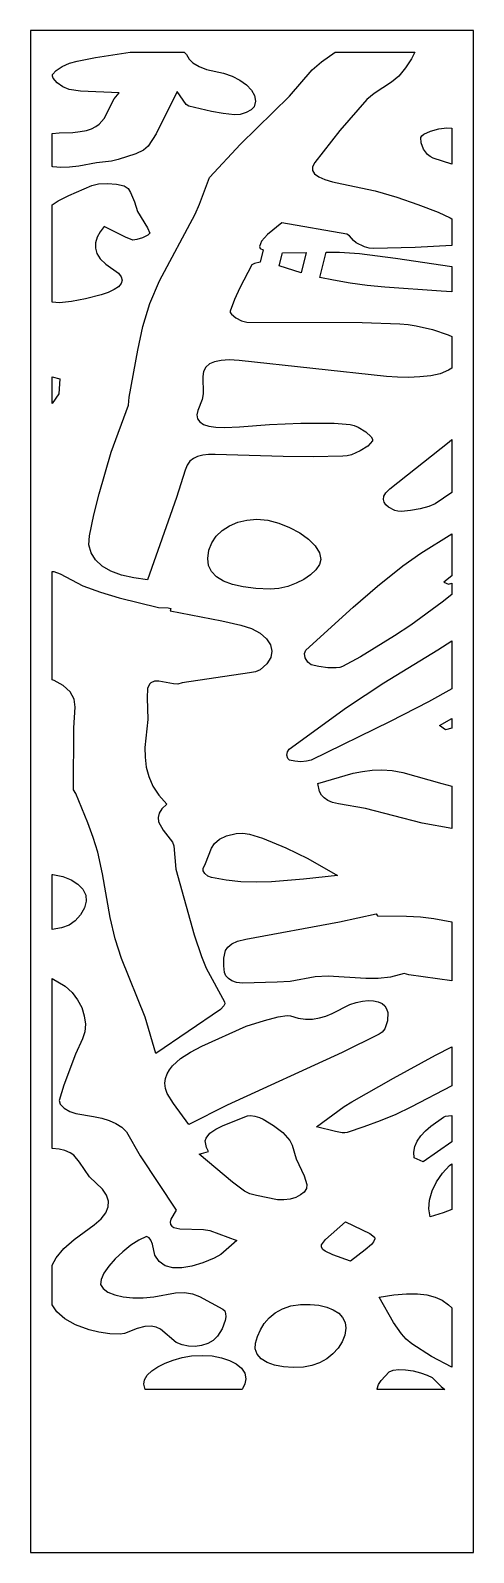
# Model space of a CAD drawing. Extents: x 0 to 408, y 0 to 1400.
import ezdxf

# ---------------------------------------------------------------- set-up
doc = ezdxf.new("R2010")
doc.units = 0
doc.layers.add('CUT', color=1, linetype='Continuous')
doc.layers.add('OUTLINE', color=7, linetype='Continuous')

msp = doc.modelspace()

# ---------------------------------------------------------------- linework, layer by layer
at = {"layer": 'CUT'}
for points in [[(162.15, 1364.22), (177.7, 1360.74), (185.74, 1357.9), (192.91, 1354.24), (198.93, 1349.95), (203.53, 1345.18), (206.42, 1340.11), (207.35, 1334.91), (206.01, 1329.74), (203.27, 1327.06), (198.5, 1324.56), (192.99, 1322.79), (188.04, 1322.31), (177.31, 1323.54), (166.67, 1325.37), (145.96, 1330.3), (143.26, 1331.9), (135.21, 1343.95), (115.72, 1304.98), (108.49, 1293.54), (104, 1289.76), (97.12, 1286.54), (80.9, 1281.29), (74.57, 1279.9), (60.81, 1278.3), (44.69, 1275.28), (35.94, 1274.23), (27.94, 1274.03), (20.72, 1274.69), (20, 1274.87), (20, 1305.15), (26.36, 1305.95), (39.11, 1306.26), (45.91, 1306.96), (51.62, 1308.1), (56.34, 1309.65), (60.22, 1311.56), (63.36, 1313.77), (67.96, 1318.95), (76.98, 1337), (81.64, 1342.6), (46.05, 1344.22), (35.67, 1345.8), (29.94, 1348.11), (24.62, 1351.92), (21.02, 1356.09), (20.26, 1357.94), (20.42, 1359.46), (23.8, 1363.3), (29.3, 1366.84), (36.04, 1369.79), (43.16, 1371.86), (59.97, 1375.03), (91.89, 1380), (141.62, 1380), (143.6, 1377.89), (146.24, 1373.7), (149.63, 1370.16), (155.3, 1366.87)], [(271.07, 1262.99), (278.18, 1260.83), (286.71, 1258.85), (317.29, 1252.49), (337.39, 1246.67), (356.8, 1239.97), (375.52, 1232.81), (386.43, 1227.56), (388, 1226.57), (388, 1202.1), (354.16, 1200.5), (315.99, 1199.34), (311.86, 1199.81), (307.65, 1201.11), (299.87, 1204.8), (297.49, 1206.74), (293.72, 1211.24), (291.3, 1212.49), (231.52, 1223.08), (218.17, 1212.19), (212.6, 1206.29), (210.79, 1201.33), (211.6, 1199.56), (214.23, 1198.09), (211.39, 1186.78), (206.2, 1185.69), (203.77, 1184.39), (192.65, 1163.25), (187.87, 1152.54), (183.85, 1141.73), (184.01, 1140.5), (185.06, 1139.01), (189.04, 1135.76), (194.26, 1133.01), (199.16, 1131.81), (305.39, 1131.37), (340.1, 1130.25), (347.68, 1129.59), (355.29, 1128.43), (370.28, 1124.89), (384.49, 1120.09), (388, 1118.58), (388, 1089.52), (384.94, 1087.55), (377.11, 1084.19), (368.62, 1082.26), (358.53, 1081.29), (348.2, 1080.84), (337.85, 1080.94), (327.71, 1081.62), (192.12, 1096.42), (183.03, 1096.91), (175.49, 1096.54), (169.43, 1095.31), (164.78, 1093.21), (161.48, 1090.26), (159.44, 1086.45), (158.6, 1081.79), (159.06, 1065.7), (158, 1060.43), (153.98, 1050.52), (153.27, 1046.33), (153.9, 1042.78), (155.91, 1039.87), (159.37, 1037.62), (164.3, 1036.04), (170.76, 1035.12), (178.79, 1034.89), (192.57, 1035.43), (220.01, 1037.47), (249.09, 1038.64), (264.49, 1038.92), (279.66, 1038.65), (294.42, 1037.45), (297.95, 1036.63), (301.67, 1035.14), (308.75, 1030.89), (313.77, 1026.18), (314.92, 1024.11), (314.85, 1022.49), (310.55, 1017.78), (303.65, 1013.25), (295.55, 1009.78), (291.49, 1008.73), (287.65, 1008.28), (260.23, 1007.83), (232.63, 1008.02), (170.16, 1009.97), (164.01, 1009.83), (158.62, 1009.24), (153.96, 1008.1), (150.03, 1006.29), (146.8, 1003.69), (144.26, 1000.2), (142.4, 995.7), (134.34, 970.47), (107.85, 894.69), (95.08, 896.41), (83.76, 899.11), (74.03, 902.78), (66.04, 907.4), (59.93, 912.97), (55.84, 919.47), (53.91, 926.91), (54.27, 935.25), (58.27, 954.52), (63.21, 973.74), (74.39, 1012.05), (90.45, 1055.2), (90.94, 1062.73), (98.87, 1106.06), (103.53, 1127.61), (109.97, 1148.93), (118.83, 1169.68), (151.53, 1230.93), (155.7, 1240.13), (164.98, 1264.74), (193.51, 1295.5), (238.62, 1339.42), (259.49, 1363.8), (267.9, 1371.15), (280.66, 1380), (354, 1380), (350.7, 1373.89), (345.4, 1365.76), (339.13, 1357.97), (332.55, 1352.35), (316.44, 1342.05), (309.72, 1336.43), (284.95, 1307.9), (261.85, 1278.66), (259.71, 1274.68), (259.7, 1271.18), (261.69, 1268.11), (265.52, 1265.4)], [(388, 1276.99), (370.7, 1282.66), (367.97, 1284.03), (365.56, 1285.95), (361.82, 1290.9), (359.73, 1296.49), (359.53, 1301.68), (360.39, 1303.09), (362.33, 1304.55), (368.48, 1307.34), (376.09, 1309.45), (383.27, 1310.28), (388, 1310.19)], [(59.95, 1204.77), (59.79, 1199.84), (61.19, 1194.93), (64.3, 1190.03), (69.31, 1185.14), (81.04, 1176.85), (83.7, 1173.52), (84.49, 1170.3), (83.55, 1167.22), (81.01, 1164.3), (77.03, 1161.58), (71.72, 1159.08), (65.23, 1156.85), (50.79, 1153), (37.94, 1150.58), (26.69, 1149.61), (20, 1149.98), (20, 1239.66), (25.52, 1243.17), (35.33, 1248.16), (56.41, 1257.42), (62.74, 1258.93), (70.82, 1259.25), (79.15, 1258.56), (86.24, 1257), (89.88, 1254.62), (92.29, 1250.89), (95.84, 1242.39), (98.57, 1233.52), (107.77, 1218.59), (109.79, 1213.53), (107.98, 1211.7), (103.33, 1209.4), (98.06, 1207.6), (94.42, 1207.21), (87.57, 1209.75), (68.01, 1219.71), (64.23, 1214.7), (61.48, 1209.72)], [(228.93, 1183.54), (231.95, 1195.54), (253.9, 1195.78), (249.22, 1177.16)], [(272.33, 1196.03), (284.53, 1196.02), (303.04, 1194.85), (336.19, 1190.65), (388, 1182.79), (388, 1159.47), (378.26, 1160.34), (326.22, 1163.78), (310.13, 1165.37), (294.36, 1167.49), (278.89, 1170.17), (266.49, 1172.83)], [(20, 1056.76), (20, 1081.38), (27.06, 1079.57), (26.2, 1065.64)], [(327.28, 974.83), (330.91, 978.28), (385.57, 1021.74), (388, 1023.8), (388, 974.93), (372.56, 964.64), (366.9, 962.23), (358.83, 960.06), (349.97, 958.35), (341.7, 957.66), (338.22, 957.89), (335.41, 958.6), (329.72, 961.64), (327.36, 963.67), (325.67, 966.02), (324.92, 968.68), (325.37, 971.62)], [(183.19, 944.36), (190.86, 947.63), (199.37, 949.71), (208.56, 950.47), (218.48, 949.57), (228.69, 946.95), (238.67, 942.95), (247.92, 937.89), (255.92, 932.1), (262.16, 925.89), (266.15, 919.6), (267.37, 913.53), (266.03, 908.68), (262.76, 903.86), (257.89, 899.26), (251.74, 895.07), (244.63, 891.47), (236.88, 888.67), (228.82, 886.85), (220.78, 886.22), (207.51, 886.71), (195.89, 888.1), (185.97, 890.37), (177.77, 893.52), (171.36, 897.52), (166.77, 902.35), (164.04, 908.01), (163.2, 914.46), (164.21, 921.83), (166.88, 928.63), (171.04, 934.73), (176.53, 940.02)], [(319.65, 888.76), (342.89, 907.58), (359.34, 919.23), (388, 937.01), (388, 898.28), (380.63, 892.64), (385.02, 890.62), (388, 891.55), (388, 881.16), (378.98, 874.21), (350.23, 853.13), (335.29, 843.18), (303.82, 824), (287.18, 814.93), (284.76, 814.1), (281.59, 813.66), (273.85, 813.75), (265.62, 814.85), (258.58, 816.62), (255.3, 818.97), (253.04, 822.79), (252.27, 826.85), (253.5, 829.92), (297.2, 869.44)], [(129.26, 868.25), (128.54, 866.09), (176.16, 856.94), (193.82, 853.08), (203.68, 849.81), (211.57, 845.54), (217.37, 840.51), (221, 834.94), (222.32, 829.08), (221.24, 823.14), (217.65, 817.36), (211.41, 811.97), (207.19, 810.19), (201.65, 809.08), (139.76, 800.01), (135.87, 798.79), (131.75, 798.93), (118.13, 801.41), (114.12, 801.36), (110.83, 800.08), (109.55, 798.84), (107.88, 794.84), (107.52, 786.09), (108.08, 766.08), (105.42, 740.53), (105.56, 731.46), (106.69, 722.5), (109.04, 713.67), (112.81, 705), (118.22, 696.51), (125.46, 688.22), (121.02, 684.03), (118.47, 679.96), (117.57, 676), (118.06, 672.09), (122.19, 664.29), (130.84, 653.25), (132.04, 650.02), (133.81, 628.54), (150.82, 568.19), (157.37, 548.28), (161.87, 537.65), (178.69, 506.47), (178.86, 504.81), (178.13, 502.87), (174.94, 499.36), (115.49, 459.13), (105.68, 492.54), (83.9, 546.3), (77.97, 564.5), (73.29, 584.25), (66.26, 624.19), (62, 644.07), (57.89, 657.7), (52.83, 671.2), (41.96, 698.14), (39.61, 701.57), (39.86, 758.52), (41.06, 777.52), (40.21, 785), (36.47, 791.71), (30.25, 797.45), (21.97, 801.99), (20, 802.61), (20, 902.48), (21.53, 902.22), (27.27, 900.27), (48.18, 889.29), (64.45, 883.23), (81.85, 878.11), (117.82, 869.22), (126.73, 868.79)], [(325.25, 799.84), (375.1, 830.33), (388, 838.54), (388, 794.33), (366.56, 782.57), (331.22, 764.53), (258.48, 728.89), (254.32, 727.75), (248.92, 727.43), (243.32, 727.81), (238.55, 728.75), (236.91, 730.38), (236.2, 733.36), (236.56, 736.6), (238.14, 739.03), (290.86, 777.11)], [(388, 758.29), (382.18, 756.59), (376.56, 760.66), (388, 767.07)], [(342.95, 717.6), (378.83, 707.26), (388, 704.82), (388, 666.08), (360.57, 670.99), (308.5, 684.23), (283.67, 688.53), (278.16, 690.01), (273.76, 691.86), (270.37, 694.11), (267.87, 696.77), (266.13, 699.88), (264.48, 707.49), (297.13, 716.71), (305.81, 718.51), (314.53, 719.63), (323.49, 719.95), (332.9, 719.32)], [(160.63, 624.59), (158.9, 627.17), (158.91, 629.26), (161.32, 633.74), (166.61, 647.89), (169.55, 652.22), (173.98, 656.03), (180.43, 659.13), (189.45, 661.34), (195.43, 661.56), (201.85, 660.66), (213.81, 657.09), (235.11, 648.06), (255.47, 638.39), (282.73, 622.84), (251.45, 619.45), (221.99, 617.01), (207.79, 616.6), (193.87, 616.98), (180.18, 618.31), (166.65, 620.8), (163.43, 622.23)], [(46.01, 586.42), (41.35, 581.12), (35.62, 577.16), (28.65, 574.49), (20, 573.09), (20, 623.7), (20.57, 623.68), (29.73, 621.82), (37.5, 618.81), (43.73, 614.83), (48.24, 610.08), (50.87, 604.74), (51.46, 599.01), (49.82, 593.07)], [(308.72, 527.98), (274.07, 530.12), (262.29, 529.56), (239.04, 525.34), (227.02, 524.57), (195.4, 523.63), (189.8, 524.36), (185.47, 525.83), (182.26, 527.9), (180.05, 530.46), (178.69, 533.38), (177.97, 539.79), (178.05, 546.75), (179.53, 553.74), (181.72, 556.96), (185.34, 559.84), (190.78, 562.27), (198.37, 564.13), (284.67, 580.09), (318.4, 587.61), (319.45, 585.56), (346.21, 585.36), (359.26, 584.87), (371.49, 583.26), (388, 580.18), (388, 525.94), (348.49, 531.36), (344.19, 532.55), (331.65, 529.29), (320.18, 527.97)], [(99.92, 287.44), (92.46, 282.65), (85.05, 276.74), (78.15, 270.17), (72.21, 263.4), (67.68, 256.92), (65.01, 251.17), (64.66, 246.65), (66.93, 242.79), (71.39, 239.56), (77.68, 237.02), (85.43, 235.24), (94.26, 234.3), (103.82, 234.26), (113.73, 235.19), (133.52, 238.94), (141.95, 239.05), (149.2, 237.82), (155.53, 235.61), (177.02, 223.8), (178.84, 222.28), (179.74, 219.89), (179.86, 216.83), (179.28, 213.33), (176.53, 205.82), (172.37, 199.05), (168.29, 195.08), (163.27, 192.17), (157.61, 190.31), (151.59, 189.5), (145.51, 189.74), (139.65, 191.02), (134.33, 193.33), (119.86, 205.5), (115.85, 207.38), (111.09, 208.27), (105.31, 207.91), (98.27, 206.03), (86.65, 201.37), (82.7, 200.9), (73.11, 201.19), (62.87, 202.69), (53.95, 204.84), (41.48, 209.51), (31.67, 215.11), (24.36, 221.55), (20, 227.81), (20, 264.38), (23.57, 271.04), (30.92, 279.67), (40.17, 287.91), (58.8, 301.3), (65.11, 307.01), (69.42, 312.54), (71.72, 317.96), (71.98, 323.32), (70.19, 328.7), (66.33, 334.14), (54.43, 345.73), (45.22, 359.05), (39.89, 365.45), (36.52, 367.77), (31.82, 369.65), (26.4, 370.97), (20, 371.64), (20, 528.08), (32.12, 521.01), (38.37, 515.21), (43.43, 508.51), (47.2, 501.22), (49.61, 493.67), (50.59, 486.14), (50.04, 478.96), (47.89, 472.43), (41.44, 458.35), (30.82, 429.93), (26.57, 415.67), (27.48, 412.3), (31.08, 408.69), (36.24, 405.63), (41.83, 403.88), (58.19, 401.13), (65.67, 399.43), (72.53, 397.31), (78.69, 394.61), (84.03, 391.19), (88.47, 386.89), (101, 364.97), (134.3, 314.88), (129.36, 306.77), (128.65, 304.01), (128.93, 301.85), (130.07, 300.21), (131.96, 299.03), (137.49, 297.74), (159.4, 297.13), (165.27, 296.07), (190.03, 287.08), (175.17, 274.12), (169.22, 270.66), (158.69, 266.35), (148.68, 263.34), (139.41, 261.8), (131.12, 261.9), (124.07, 263.8), (118.49, 267.66), (114.62, 273.66), (112.34, 283.8), (110.82, 287.39), (109.46, 289.6), (107, 290.66)], [(198.72, 484.28), (215.47, 489.47), (228.01, 492.87), (236.41, 494.06), (239.45, 493.64), (246.47, 491.52), (253.24, 490.61), (259.76, 490.73), (266.02, 491.72), (272.02, 493.42), (277.77, 495.67), (294.18, 503.96), (299.96, 505.95), (305.63, 507.16), (311.01, 507.64), (315.94, 507.41), (320.24, 506.52), (323.74, 505.01), (326.27, 502.91), (327.96, 500.1), (328.93, 496.68), (328.85, 488.98), (326.17, 481.68), (323.9, 478.77), (321.03, 476.67), (287.15, 459.98), (181.05, 411.37), (145.77, 393.84), (131.61, 412.89), (125.97, 422.18), (124.35, 426.88), (123.84, 431.64), (124.4, 436.06), (125.79, 440.2), (127.93, 444.07), (130.77, 447.69), (138.18, 454.32), (147.44, 460.27), (157.95, 465.72)], [(289.57, 386.01), (287.07, 386.1), (280.86, 387.32), (263.41, 391.58), (288.97, 410.12), (296.03, 414.57), (334.24, 436.38), (372.85, 457.52), (388, 465.07), (388, 429.39), (350.24, 409.54), (336.55, 403.02), (322.03, 397.06), (306.98, 391.55), (291.67, 386.38)], [(239.13, 325.17), (233.41, 324.37), (227.5, 324.42), (208.28, 328.29), (202.05, 330), (197.1, 332.4), (186.17, 340.59), (155.37, 366.41), (163.88, 368.98), (162, 372.5), (160.99, 378.59), (161.69, 381.2), (165.09, 385.71), (170.57, 389.47), (177.46, 392.71), (199.76, 401.64), (202.5, 401.94), (206.6, 401.35), (210.9, 400.17), (214.27, 398.7), (223.9, 392.75), (232.44, 386.37), (238.89, 379.03), (241.01, 374.84), (244.58, 362.14), (251.99, 346.42), (254.43, 338.38), (254.11, 334.83), (252.13, 331.63), (248.78, 328.89), (244.35, 326.71)], [(363.73, 387.79), (368.72, 392.16), (380.26, 400.42), (382.25, 401.27), (384.86, 401.77), (388, 401.9), (388, 377.72), (361.44, 359.33), (353.44, 363.04), (352.98, 368.4), (353.94, 373.55), (356.17, 378.49), (359.49, 383.23)], [(388, 357.56), (388, 315.67), (380.12, 312.39), (368.15, 308.79), (366.67, 316.06), (367.3, 324.18), (369.79, 332.69), (373.88, 341.12), (379.29, 349.01), (385.77, 355.9)], [(294.78, 268.13), (278.38, 273.93), (271.45, 277.09), (269.14, 278.89), (267.91, 280.91), (268.03, 283.04), (271.63, 288.05), (289.94, 304.29), (312.37, 293.5), (316.71, 290.1), (317.04, 288.45), (315.97, 285.93), (314.03, 283.41), (308.33, 278.33)], [(388, 225.01), (388, 170.38), (369.4, 180.18), (351.16, 191.97), (346, 196.31), (341.6, 201.1), (334.36, 211.71), (320.99, 234.91), (334.57, 237.01), (346.3, 238.07), (356.4, 238.09), (365.09, 237.08), (372.6, 235.05), (379.13, 231.99), (384.9, 227.91)], [(232.04, 224.3), (239.81, 226.9), (248.8, 228.18), (257.62, 228.25), (265.65, 227.42), (272.78, 225.74), (278.87, 223.28), (283.81, 220.08), (287.46, 216.19), (289.7, 211.66), (290.41, 206.54), (289.48, 200.09), (287.08, 193.87), (283.38, 188.05), (278.55, 182.78), (272.78, 178.23), (266.24, 174.56), (259.09, 171.95), (251.53, 170.56), (241.86, 170.17), (232.87, 170.82), (224.81, 172.43), (217.92, 174.95), (212.46, 178.3), (208.67, 182.42), (206.8, 187.23), (207.1, 192.66), (209.03, 198.8), (211.75, 204.88), (215.35, 210.67), (219.88, 215.98), (225.42, 220.59)], [(197.3, 164.99), (198.34, 159.94), (197.54, 155.04), (195.23, 150.52), (194.76, 150), (105.8, 150), (105.71, 150.12), (104.3, 154.86), (105.05, 158.93), (107.63, 163.04), (111.8, 167.05), (117.33, 170.83), (123.98, 174.22), (131.52, 177.1), (139.71, 179.34), (148.31, 180.79), (158.09, 181.35), (167.34, 180.79), (175.83, 179.23), (183.31, 176.77), (189.54, 173.5), (194.29, 169.54)], [(352.31, 167.01), (359.07, 165.35), (365.16, 163.25), (370, 160.88), (378.26, 152.8), (381.5, 150), (319.17, 150), (319.19, 150.6), (320.53, 154.44), (322.9, 158.31), (330.23, 166.09), (333.84, 167.77), (339.11, 168.38), (345.46, 168.07)]]:
    msp.add_lwpolyline(points, close=True, dxfattribs=at)
at = {"layer": 'OUTLINE'}
msp.add_lwpolyline([(0, 0), (408, 0), (408, 1400), (0, 1400)], close=True, dxfattribs=at)

doc.saveas('drawing.dxf')
